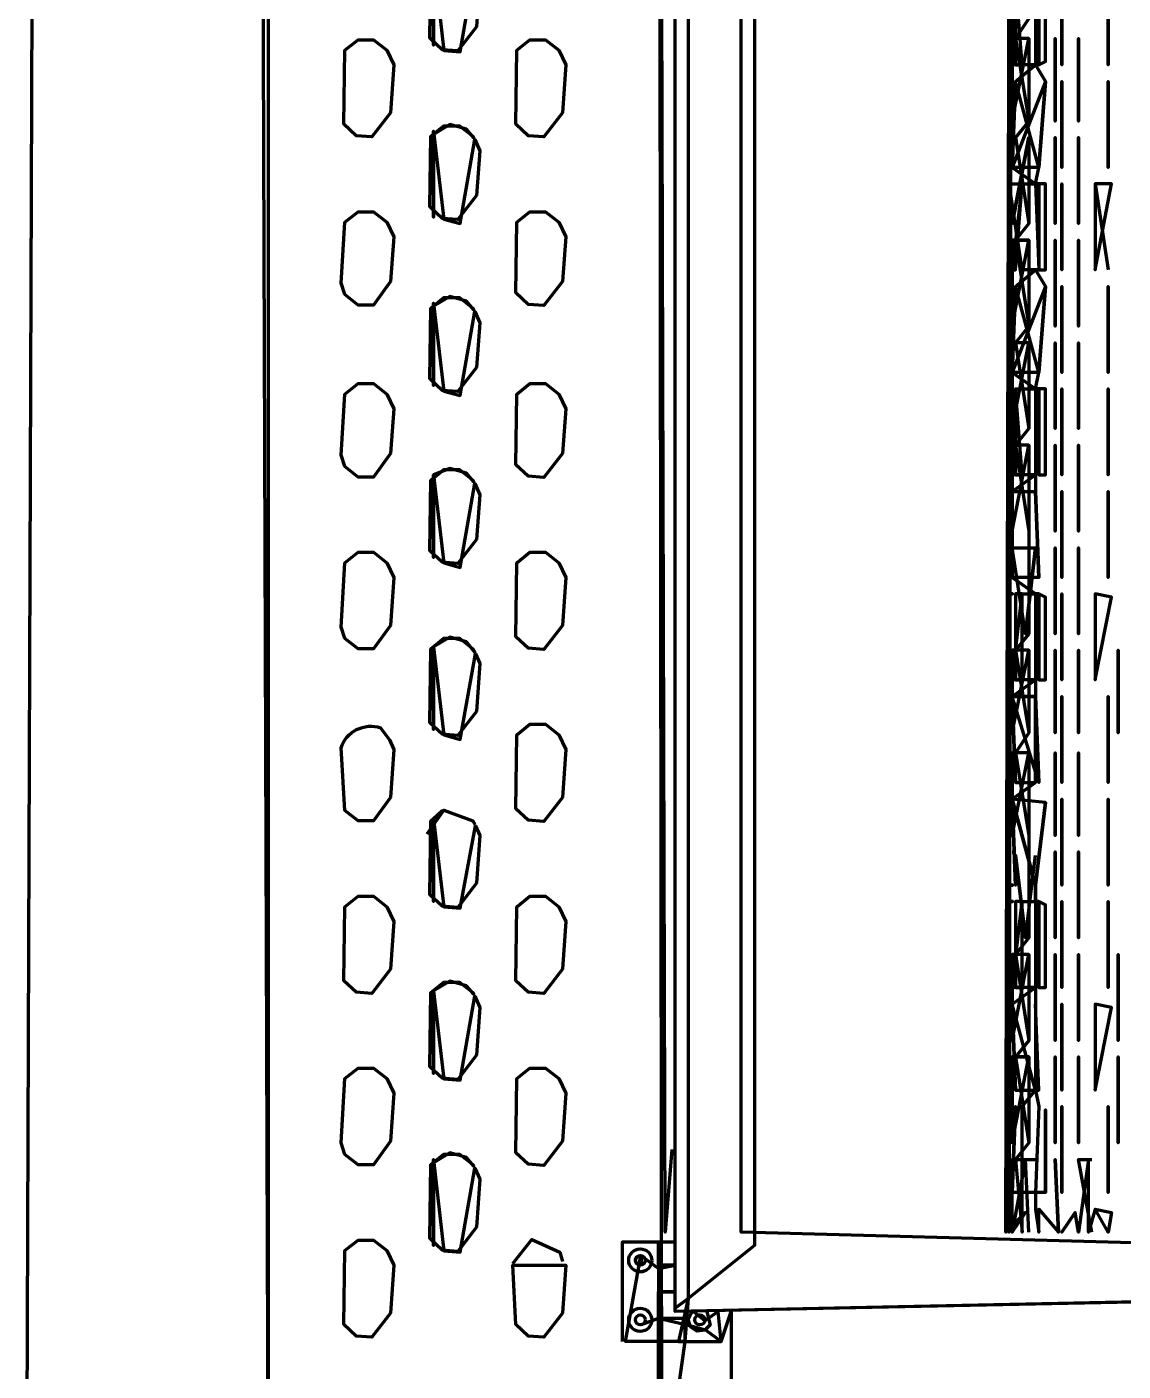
# Model space of a CAD drawing. Extents: x 0 to 1153, y 0 to 816.
# Drawn here: x 522.108 to 525.616, y 504.063 to 508.365 of the extents above; entities that cross this region are included whole.
import ezdxf

# ---------------------------------------------------------------- set-up
doc = ezdxf.new("R2010")
doc.units = 0
doc.header["$MEASUREMENT"] = 0
doc.layers.add('Hatch', color=7, linetype='Continuous')

msp = doc.modelspace()

# ---------------------------------------------------------------- linework, layer by layer
at = {"layer": 'Hatch', "color": 251, "linetype": 'Continuous', "lineweight": 211}
for p, q in [((525.2614, 508.3281), (525.272, 508.3281)), ((525.2614, 507.3544), (525.272, 507.3544)), ((525.2614, 507.0263), (525.272, 507.0263)), ((525.2614, 506.3701), (525.272, 506.3701)), ((525.2614, 506.0421), (525.272, 506.0421)), ((525.2614, 505.7246), (525.272, 505.7246)), ((525.2614, 505.3965), (525.272, 505.3965)), ((525.2614, 504.5816), (525.2508, 504.5816))]:
    msp.add_line(p, q, dxfattribs=at)
for points in [[(522.3722, 513.2916), (522.3722, 513.1858), (522.2557, 513.1858), (522.2452, 513.0906), (522.1923, 513.1011), (522.1817, 513.1858), (522.1817, 513.2811), (522.2663, 513.2916), (522.298, 513.1858), (522.2557, 513.2811), (522.1393, 513.2916), (522.1076, 513.1858), (522.1393, 512.9741), (522.1076, 503.9149)], [(522.8484, 503.7773), (522.8801, 503.8301), (522.8484, 513.0694), (522.8272, 513.1964), (522.8272, 513.2916), (522.859, 513.1647), (523.06, 513.1647), (523.113, 513.1435), (523.06, 513.1011), (523.3458, 513.1011), (523.3987, 513.1117), (523.4305, 513.2705), (523.5681, 513.2599), (523.4305, 513.2705)], [(524.0655, 513.1117), (523.9914, 513.1117), (526.3938, 513.08), (526.3833, 503.8196), (526.4256, 513.0906), (524.129, 513.0482), (522.8801, 513.0482), (522.8801, 503.8301), (522.8695, 503.7666), (523.06, 503.809), (523.06, 503.6079), (523.113, 503.6397), (523.1341, 503.5867)], [(524.1396, 503.809), (524.129, 513.0482), (524.129, 512.7308)], [(524.4359, 512.3709), (524.4359, 504.4651), (524.2243, 504.2958), (524.1925, 504.1582), (524.33, 504.1582), (524.3195, 504.2535), (524.2769, 504.224), (524.2376, 504.2555), (526.1716, 504.2958), (524.1819, 504.2535), (524.1819, 512.6355)], [(524.2243, 512.5932), (524.2243, 504.2958), (524.1819, 504.2641), (524.2243, 504.2958), (524.2137, 504.1582), (524.1713, 503.8619)], [(524.1713, 504.7721), (524.1501, 504.5075), (524.129, 512.4026)], [(524.3936, 512.3709), (526.0022, 512.3709), (525.9599, 504.4651), (524.3936, 504.5075), (524.3936, 512.3709), (526.0022, 512.3709), (525.9599, 504.4651), (524.3936, 504.5075)], [(525.3143, 504.5075), (525.3037, 504.7404), (525.2614, 504.5075), (525.3037, 504.571), (525.2403, 504.5075), (525.2614, 512.3709), (525.2508, 504.5075), (525.2614, 512.3709), (525.2932, 512.191), (525.346, 512.191), (525.346, 512.3709), (525.3673, 512.3074), (525.3037, 512.3074), (525.3037, 512.3074), (525.3355, 512.191), (525.272, 512.191), (525.2614, 512.3709), (525.3037, 512.3074), (525.2614, 512.3709)], [(525.4202, 508.5186), (525.4202, 508.2434), (525.4202, 508.5186), (525.4202, 508.2434)], [(525.5683, 508.5186), (525.5683, 508.2434), (525.5683, 508.5186), (525.5683, 508.2434)], [(525.3143, 508.3916), (525.272, 508.3281), (525.3143, 508.0635), (525.272, 508.0106), (525.3143, 507.7354), (525.272, 507.6825), (525.3143, 507.4073), (525.272, 507.3544), (525.3143, 507.0793), (525.272, 507.0263), (525.3143, 506.7511), (525.3143, 506.6982), (525.3143, 506.4231), (525.272, 506.3701), (525.3143, 506.1056), (525.272, 506.0421), (525.3143, 505.7775), (525.3143, 505.7246), (525.3143, 505.4494), (525.272, 505.3965), (525.3143, 505.1213), (525.272, 505.0684), (525.3143, 504.7933), (525.272, 504.7404), (525.2932, 504.5075), (525.2932, 504.9096), (525.3355, 504.9626), (525.346, 504.9096), (525.3355, 504.6345), (525.3355, 504.5816), (525.346, 504.5075), (525.346, 504.5816), (525.4096, 504.5075), (525.399, 504.7404), (525.4096, 504.5075), (525.399, 504.7404)], [(525.3143, 508.3281), (525.2614, 508.3281), (525.2614, 508.0635), (525.3143, 508.3281), (525.3143, 508.0635)], [(525.399, 508.3281), (525.399, 508.0635), (525.399, 508.3281), (525.399, 508.0635)], [(525.473, 508.3281), (525.473, 508.0635), (525.473, 508.3281), (525.473, 508.0635)], [(525.346, 507.9154), (525.3673, 508.1905), (525.346, 507.9154), (525.2614, 507.9154), (525.3355, 507.8624), (525.346, 507.9154), (525.272, 508.1905), (525.3355, 508.2434), (525.3673, 508.1905), (525.2614, 507.9154), (525.272, 508.1905), (525.2614, 507.9154)], [(525.4202, 508.1905), (525.4202, 507.9154), (525.4202, 508.1905), (525.4202, 507.9154)], [(525.5683, 508.1905), (525.5683, 507.9154), (525.5683, 508.1905), (525.5683, 507.9154)], [(525.3143, 508.0106), (525.2614, 507.7354), (525.3143, 508.0106), (525.3143, 507.7354)], [(525.399, 508.0106), (525.399, 507.7354), (525.399, 508.0106), (525.399, 507.7354)], [(525.473, 508.0106), (525.473, 507.7354), (525.473, 508.0106), (525.473, 507.7354)], [(525.4202, 507.8624), (525.4202, 507.5872), (525.4202, 507.8624), (525.4202, 507.5872)], [(525.526, 507.8624), (525.526, 507.5872), (525.5789, 507.8624), (525.526, 507.8624), (525.5683, 507.5872)], [(525.2614, 507.6825), (525.3143, 507.6825), (525.2614, 507.6825), (525.2614, 507.4073), (525.3143, 507.6825), (525.3143, 507.4073)], [(525.399, 507.6825), (525.399, 507.4073), (525.399, 507.6825), (525.399, 507.4073)], [(525.473, 507.6825), (525.473, 507.4073), (525.473, 507.6825), (525.473, 507.4073)], [(525.346, 507.2592), (525.3673, 507.5343), (525.346, 507.2592), (525.2614, 507.2592), (525.3355, 507.2062), (525.346, 507.2592), (525.272, 507.5343), (525.3355, 507.5872), (525.3673, 507.5343), (525.2614, 507.2592), (525.272, 507.5343), (525.2614, 507.2592)], [(525.2614, 507.5872), (525.2614, 507.5872), (525.2614, 507.5872)], [(525.4202, 507.5343), (525.4202, 507.2592), (525.4202, 507.5343), (525.4202, 507.2592)], [(525.5683, 507.5343), (525.5683, 507.2592), (525.5683, 507.5343), (525.5683, 507.2592)], [(525.3143, 507.3544), (525.2614, 507.3544), (525.2614, 507.0793), (525.3143, 507.3544), (525.3143, 507.0793)], [(525.399, 507.3544), (525.399, 507.0793), (525.399, 507.3544), (525.399, 507.0793)], [(525.473, 507.3544), (525.473, 507.0793), (525.473, 507.3544), (525.473, 507.0793)], [(525.4202, 507.2062), (525.4202, 506.9311), (525.4202, 507.2062), (525.4202, 506.9311)], [(525.5683, 507.2062), (525.5683, 506.9311), (525.5683, 507.2062), (525.5683, 506.9311)], [(525.3143, 507.0263), (525.2614, 507.0263), (525.2614, 506.7511), (525.3143, 507.0263), (525.3143, 506.7511)], [(525.399, 507.0263), (525.399, 506.7511), (525.399, 507.0263), (525.399, 506.7511)], [(525.473, 507.0263), (525.473, 506.7511), (525.473, 507.0263), (525.473, 506.7511)], [(525.2614, 506.8781), (525.2614, 506.603), (525.2614, 506.8781), (525.3355, 506.8781), (525.346, 506.603), (525.3355, 506.8781), (525.346, 506.603), (525.2614, 506.603), (525.3355, 506.5501), (525.2614, 506.603), (525.2614, 506.8781), (525.3355, 506.9311), (525.3355, 506.8781)], [(525.4202, 506.8781), (525.4202, 506.603), (525.4202, 506.8781), (525.4202, 506.603)], [(525.5683, 506.8781), (525.5683, 506.603), (525.5683, 506.8781), (525.5683, 506.603)], [(525.3037, 506.4231), (525.2614, 506.6982), (525.3355, 506.6982), (525.3037, 506.4231), (525.3355, 506.6982)], [(525.399, 506.6982), (525.399, 506.4231), (525.399, 506.6982), (525.399, 506.4231)], [(525.473, 506.6982), (525.473, 506.4231), (525.473, 506.6982), (525.473, 506.4231)], [(525.2614, 506.603), (525.2614, 506.603), (525.2614, 506.603)], [(525.4202, 506.5501), (525.4202, 506.2749), (525.4202, 506.5501), (525.4202, 506.2749)], [(525.526, 506.5501), (525.526, 506.2749), (525.5789, 506.5395), (525.526, 506.5501), (525.526, 506.2749)], [(525.3143, 506.3701), (525.2614, 506.3701), (525.2614, 506.1056), (525.3143, 506.3701), (525.3143, 506.1056)], [(525.399, 506.3701), (525.399, 506.1056), (525.399, 506.3701), (525.399, 506.1056)], [(525.473, 506.3701), (525.473, 506.1056), (525.473, 506.3701), (525.473, 506.1056)], [(525.6001, 506.3701), (525.6001, 506.1056), (525.6001, 506.3701), (525.6001, 506.1056)], [(525.2614, 506.222), (525.272, 505.9468), (525.2614, 506.222), (525.3355, 506.222), (525.2614, 506.222), (525.272, 505.9468), (525.3355, 505.9468), (525.3355, 506.222), (525.346, 505.9468), (525.2614, 506.222), (525.3355, 506.2749), (525.3355, 506.222)], [(525.4202, 506.222), (525.4202, 505.9468), (525.4202, 506.222), (525.4202, 505.9468)], [(525.5683, 506.222), (525.5683, 505.9468), (525.5683, 506.222), (525.5683, 505.9468)], [(525.3143, 506.0421), (525.2614, 506.0421), (525.2614, 505.7775), (525.3143, 506.0421), (525.3143, 505.7775)], [(525.399, 506.0421), (525.399, 505.7775), (525.399, 506.0421), (525.399, 505.7775)], [(525.473, 506.0421), (525.473, 505.7775), (525.473, 506.0421), (525.473, 505.7775)], [(525.3673, 505.8833), (525.3355, 505.6187), (525.2614, 505.8939), (525.3355, 505.9468), (525.2614, 505.8939), (525.3355, 505.6187), (525.3355, 505.5658), (525.3355, 505.6187), (525.3673, 505.8833), (525.2614, 505.8939), (525.272, 505.6187), (525.2614, 505.8939), (525.2614, 505.8939)], [(525.4202, 505.8939), (525.4202, 505.6187), (525.4202, 505.8939), (525.4202, 505.6187)], [(525.5683, 505.8939), (525.5683, 505.6187), (525.5683, 505.8939), (525.5683, 505.6187)], [(523.3882, 505.7828), (523.4424, 505.8581), (523.4424, 505.8581), (523.535, 505.8246), (523.5407, 505.8137)], [(525.399, 505.7246), (525.399, 505.4494), (525.399, 505.7246), (525.399, 505.4494)], [(525.473, 505.7246), (525.473, 505.4494), (525.473, 505.7246), (525.473, 505.4494)], [(525.3037, 505.4494), (525.272, 505.714), (525.3037, 505.4494), (525.3355, 505.714)], [(525.2614, 505.6187), (525.2614, 505.6187), (525.2614, 505.6187)], [(525.4202, 505.5658), (525.4202, 505.2906), (525.4202, 505.5658), (525.4202, 505.2906)], [(525.5683, 505.5658), (525.5683, 505.2906), (525.5683, 505.5658), (525.5683, 505.2906)], [(525.3143, 505.3965), (525.2614, 505.3965), (525.2614, 505.1213), (525.3143, 505.3965), (525.3143, 505.1213)], [(525.399, 505.3965), (525.399, 505.1213), (525.399, 505.3965), (525.399, 505.1213)], [(525.473, 505.3965), (525.473, 505.1213), (525.473, 505.3965), (525.473, 505.1213)], [(525.6001, 505.3965), (525.6001, 505.1213), (525.6001, 505.3965), (525.6001, 505.1213)], [(525.2614, 505.2378), (525.272, 504.9626), (525.2614, 505.2378), (525.272, 504.9626), (525.346, 504.9626), (525.3355, 505.2378), (525.3355, 504.9626), (525.2614, 505.2378), (525.3355, 505.2906), (525.3355, 505.2378)], [(525.4202, 505.2378), (525.4202, 504.9626), (525.4202, 505.2378), (525.4202, 504.9626)], [(525.526, 505.2378), (525.526, 504.9626), (525.5789, 505.2272), (525.526, 505.2378), (525.526, 504.9626)], [(525.2614, 505.0684), (525.3143, 505.0684), (525.2614, 505.0684), (525.2614, 504.7933), (525.3143, 505.0684), (525.3143, 504.7933)], [(525.399, 505.0684), (525.399, 504.7933), (525.399, 505.0684), (525.399, 504.7933)], [(525.473, 505.0684), (525.473, 504.7933), (525.473, 505.0684), (525.473, 504.7933)], [(525.6001, 505.0684), (525.6001, 504.7933), (525.6001, 505.0684), (525.6001, 504.7933)], [(525.3673, 504.6345), (525.3673, 504.8991), (525.3673, 504.6345), (525.2614, 504.6345), (525.272, 504.9096), (525.2614, 504.6345)], [(525.4202, 504.9096), (525.4202, 504.6345), (525.4202, 504.9096), (525.4202, 504.6345)], [(525.5683, 504.9096), (525.5683, 504.6345), (525.5683, 504.9096), (525.5683, 504.6345)], [(525.2614, 504.5075), (525.2614, 504.7404), (525.3143, 504.7404), (525.3355, 504.7404)], [(525.526, 504.5816), (525.5789, 504.571), (525.5683, 504.5075), (525.526, 504.5816), (525.5048, 504.5075), (525.5048, 504.7404), (525.473, 504.5075), (525.4625, 504.571), (525.4202, 504.5075), (525.4625, 504.571), (525.4625, 504.571)], [(525.5154, 504.5075), (525.473, 504.7404), (525.5154, 504.7404)], [(523.6633, 504.4069), (523.7236, 504.484), (523.7236, 504.484), (523.8132, 504.4434), (523.8218, 504.4134)], [(524.1819, 504.4758), (524.129, 504.4758), (524.129, 504.3911), (524.1819, 504.4017), (524.129, 504.4017), (524.129, 504.4758), (524.0126, 504.4758), (524.0126, 504.1582)], [(524.0749, 504.2117), (524.129, 504.2323), (524.2289, 504.2091), (524.2792, 504.1946), (524.33, 504.1582), (524.3618, 504.2535), (524.3618, 503.8619), (524.129, 503.8301), (524.129, 504.1582), (524.129, 504.2323), (524.2137, 504.2323), (524.2137, 504.1582), (524.0231, 504.1582), (524.0728, 504.4333), (524.129, 504.3911), (524.129, 504.317), (524.129, 504.2323), (524.129, 504.317), (524.1819, 504.317), (524.129, 504.317)]]:
    msp.add_lwpolyline(points, dxfattribs=at)
for points in [[(523.5469, 508.3651), (523.4866, 508.288), (523.4366, 508.292), (523.397, 508.3286), (523.4001, 508.5657), (523.4424, 508.5992), (523.4926, 508.5992), (523.535, 508.5657), (523.5381, 508.5603), (523.5144, 508.5879), (523.461, 508.603), (523.4093, 508.5715), (523.4093, 508.3069), (523.4093, 508.5821), (523.4424, 508.2898), (523.494, 508.2857), (523.5407, 508.5548), (523.5575, 508.5186)], [(525.2614, 508.2434), (525.272, 508.5186), (525.272, 508.2434), (525.2932, 508.2434), (525.272, 508.5186), (525.346, 508.5186), (525.346, 508.2434), (525.3673, 508.254), (525.3673, 508.5186), (525.3355, 508.5186), (525.3355, 508.2434), (525.2508, 508.2434)], [(523.2717, 508.0899), (523.2114, 508.0129), (523.1615, 508.0168), (523.1219, 508.0535), (523.1249, 508.2905), (523.1673, 508.324), (523.2174, 508.324), (523.2598, 508.2905), (523.2823, 508.2434)], [(523.8221, 508.0899), (523.7618, 508.0129), (523.7118, 508.0168), (523.6722, 508.0535), (523.6752, 508.2905), (523.7176, 508.324), (523.7678, 508.324), (523.8102, 508.2905), (523.8327, 508.2434)], [(523.5469, 507.8254), (523.4866, 507.7483), (523.4366, 507.7523), (523.397, 507.7889), (523.4001, 508.0153), (523.4424, 508.0489), (523.4926, 508.0489), (523.535, 508.0153), (523.5381, 508.01), (523.5144, 508.0376), (523.461, 508.0527), (523.4093, 508.0211), (523.4093, 507.7566), (523.4093, 508.0317), (523.4424, 507.7501), (523.494, 507.7354), (523.5407, 508.0044), (523.5575, 507.9683)], [(525.2932, 507.8624), (525.2614, 507.5872), (525.272, 507.5872), (525.2932, 507.8624), (525.346, 507.8624), (525.346, 507.5872), (525.3673, 507.5872), (525.3673, 507.8624), (525.3355, 507.8624), (525.346, 507.5872), (525.2932, 507.5872), (525.2508, 507.8624)], [(523.2717, 507.5502), (523.2174, 507.4749), (523.1673, 507.4749), (523.1249, 507.5084), (523.113, 507.5449), (523.1249, 507.7402), (523.1673, 507.7737), (523.2174, 507.7737), (523.2598, 507.7402), (523.2823, 507.6931)], [(523.8221, 507.5502), (523.7618, 507.4731), (523.7118, 507.477), (523.6722, 507.5137), (523.6752, 507.7402), (523.7176, 507.7737), (523.7678, 507.7737), (523.8102, 507.7402), (523.8327, 507.6931)], [(523.5469, 507.275), (523.4866, 507.198), (523.4366, 507.2019), (523.397, 507.2385), (523.4001, 507.465), (523.4424, 507.4985), (523.4926, 507.4985), (523.535, 507.465), (523.5381, 507.4597), (523.5144, 507.4873), (523.461, 507.5023), (523.4093, 507.4708), (523.4093, 507.2169), (523.4093, 507.4814), (523.4424, 507.1997), (523.494, 507.1851), (523.5407, 507.4541), (523.5575, 507.4179)], [(523.2717, 506.9999), (523.2174, 506.9245), (523.1673, 506.9245), (523.1249, 506.9581), (523.113, 506.9946), (523.1249, 507.1898), (523.1673, 507.2233), (523.2174, 507.2233), (523.2598, 507.1898), (523.2823, 507.1427)], [(523.8221, 506.9999), (523.7618, 506.9228), (523.7118, 506.9267), (523.6722, 506.9634), (523.6752, 507.1898), (523.7176, 507.2233), (523.7678, 507.2233), (523.8102, 507.1898), (523.8327, 507.1427)], [(525.2614, 506.9311), (525.272, 507.2062), (525.272, 506.9311), (525.2932, 506.9311), (525.272, 507.2062), (525.346, 507.2062), (525.346, 506.9311), (525.3673, 506.9311), (525.3673, 507.2062), (525.3355, 507.2062), (525.3355, 506.9311), (525.2508, 506.9311)], [(523.5469, 506.7247), (523.4866, 506.6477), (523.4366, 506.6516), (523.397, 506.6882), (523.4001, 506.9147), (523.4424, 506.9482), (523.4926, 506.9482), (523.535, 506.9147), (523.5381, 506.9093), (523.5144, 506.9369), (523.461, 506.952), (523.4093, 506.9311), (523.4093, 506.6665), (523.4093, 506.9311), (523.4424, 506.6494), (523.494, 506.6347), (523.5407, 506.9037), (523.5575, 506.8676)], [(523.2717, 506.4495), (523.2174, 506.3742), (523.1673, 506.3742), (523.1249, 506.4077), (523.113, 506.4442), (523.1249, 506.6501), (523.1673, 506.6836), (523.2174, 506.6836), (523.2598, 506.6501), (523.2823, 506.603)], [(523.8221, 506.4495), (523.7618, 506.3725), (523.7118, 506.3764), (523.6722, 506.413), (523.6752, 506.6501), (523.7176, 506.6836), (523.7678, 506.6836), (523.8102, 506.6501), (523.8327, 506.603)], [(525.2614, 506.2749), (525.2932, 506.5501), (525.272, 506.5501), (525.272, 506.2749), (525.2932, 506.2749), (525.2932, 506.5501), (525.346, 506.5501), (525.346, 506.2749), (525.3673, 506.2749), (525.3673, 506.5395), (525.346, 506.5501), (525.3355, 506.5501), (525.3355, 506.2749), (525.2508, 506.2749)], [(523.5469, 506.1744), (523.4866, 506.0973), (523.4366, 506.1012), (523.397, 506.1379), (523.4001, 506.3749), (523.4424, 506.4084), (523.4926, 506.4084), (523.535, 506.3749), (523.5407, 506.364), (523.5144, 506.3972), (523.461, 506.4122), (523.4093, 506.3808), (523.4093, 506.1162), (523.4093, 506.3808), (523.4424, 506.099), (523.494, 506.0844), (523.5429, 506.3582), (523.5575, 506.3279)], [(523.8221, 505.8992), (523.7618, 505.8221), (523.7118, 505.826), (523.6722, 505.8627), (523.6752, 506.0998), (523.7176, 506.1333), (523.7678, 506.1333), (523.8102, 506.0998), (523.8327, 506.0526)], [(523.5469, 505.6241), (523.4866, 505.547), (523.4366, 505.5509), (523.397, 505.5876), (523.4001, 505.8246), (523.4366, 505.8559), (523.4093, 505.8304), (523.4093, 505.5658), (523.4093, 505.8304), (523.4424, 505.5487), (523.494, 505.5447), (523.5429, 505.8079), (523.5575, 505.7775)], [(523.2717, 505.3489), (523.2114, 505.2718), (523.1615, 505.2758), (523.1219, 505.3124), (523.1249, 505.5494), (523.1673, 505.583), (523.2174, 505.583), (523.2598, 505.5494), (523.2823, 505.5024)], [(523.8221, 505.3489), (523.7618, 505.2718), (523.7118, 505.2758), (523.6722, 505.3124), (523.6752, 505.5494), (523.7176, 505.583), (523.7678, 505.583), (523.8102, 505.5494), (523.8327, 505.5024)], [(525.2614, 505.2906), (525.2932, 505.5658), (525.272, 505.5658), (525.272, 505.2906), (525.2932, 505.2906), (525.2932, 505.5658), (525.346, 505.5658), (525.346, 505.2906), (525.3673, 505.2906), (525.3673, 505.5552), (525.346, 505.5658), (525.3355, 505.5658), (525.3355, 505.2906), (525.2508, 505.2906)], [(523.5469, 505.0737), (523.4866, 504.9966), (523.4366, 505.0005), (523.397, 505.0372), (523.4001, 505.2743), (523.4424, 505.3078), (523.4926, 505.3078), (523.535, 505.2743), (523.5381, 505.2689), (523.5144, 505.2965), (523.461, 505.3115), (523.4093, 505.2801), (523.4093, 505.0155), (523.4093, 505.2801), (523.4424, 504.9984), (523.494, 504.9943), (523.5407, 505.2634), (523.5575, 505.2272)], [(523.2717, 504.7986), (523.2174, 504.7232), (523.1673, 504.7232), (523.1249, 504.7567), (523.113, 504.7933), (523.1249, 504.9991), (523.1673, 505.0326), (523.2174, 505.0326), (523.2598, 504.9991), (523.2823, 504.952)], [(523.8221, 504.7986), (523.7618, 504.7215), (523.7118, 504.7254), (523.6722, 504.7621), (523.6752, 504.9991), (523.7176, 505.0326), (523.7678, 505.0326), (523.8102, 504.9991), (523.8327, 504.952)], [(523.5469, 504.5234), (523.4866, 504.4463), (523.4366, 504.4503), (523.397, 504.4869), (523.4001, 504.7239), (523.4424, 504.7574), (523.4926, 504.7574), (523.535, 504.7239), (523.5381, 504.7186), (523.5144, 504.7462), (523.461, 504.7612), (523.4093, 504.7297), (523.4093, 504.4651), (523.4093, 504.7404), (523.4424, 504.4481), (523.494, 504.444), (523.5407, 504.713), (523.5575, 504.6768)], [(523.2717, 504.2482), (523.2114, 504.1712), (523.1615, 504.1751), (523.1219, 504.2117), (523.1249, 504.4488), (523.1673, 504.4823), (523.2174, 504.4823), (523.2598, 504.4488), (523.2823, 504.4017)], [(524.0749, 504.4022), (524.057, 504.4096), (524.0551, 504.4196), (524.0596, 504.4288), (524.0728, 504.4333)], [(523.8221, 504.2482), (523.7618, 504.1712), (523.7118, 504.1751), (523.6722, 504.2117), (523.6633, 504.4017), (523.8327, 504.4017)], [(524.2831, 504.257), (524.2948, 504.2112), (524.2771, 504.1935), (524.2519, 504.1912), (524.2314, 504.2051), (524.2243, 504.2295), (524.2376, 504.2555)]]:
    msp.add_lwpolyline(points, close=True, dxfattribs=at)
msp.add_lwpolyline([(523.2717, 505.8992), (523.2174, 505.8239), (523.1673, 505.8239), (523.1249, 505.8574), (523.1129, 506.0579, -0.414292), (523.2392, 506.122), (523.2677, 506.083), (523.2823, 506.0526)], format="xyb", close=True, dxfattribs=at)
for centre, radius in [((524.0708, 504.4175), 0.037), ((524.0708, 504.4175), 0.0159), ((524.0708, 504.4175), 0.0159), ((524.0708, 504.227), 0.037), ((524.0708, 504.227), 0.0159), ((524.0708, 504.227), 0.0159), ((524.2613, 504.227), 0.0159), ((524.2613, 504.227), 0.0159)]:
    msp.add_circle(centre, radius, dxfattribs=at)
for p in [(525.2614, 508.1905), (525.2614, 507.5872), (525.2614, 507.5343), (525.2614, 507.2062), (525.2614, 506.8781), (525.2614, 506.603), (525.2614, 506.5501), (525.2614, 506.222), (525.2614, 505.8939), (525.2614, 505.6187), (525.2614, 505.5658), (525.2614, 505.2378), (525.2614, 504.9096), (525.2614, 504.6345)]:
    msp.add_point(p, dxfattribs=at)

doc.saveas('drawing.dxf')
